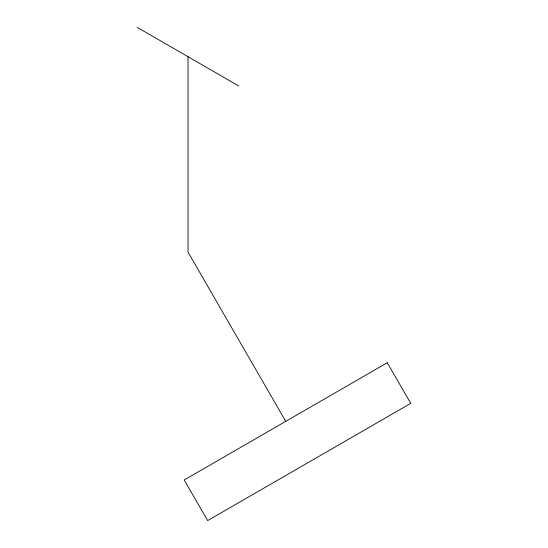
<?xml version="1.0" encoding="UTF-8"?>
<svg xmlns="http://www.w3.org/2000/svg" width="548" height="548" viewBox="0 0 548 548"><rect width="100%" height="100%" fill="white"/><g stroke="black" fill="none" stroke-linecap="round" stroke-linejoin="round"><path stroke-width="0.82" d="M137.267 27.4L238.805 86.022M285.741 421.357L188.039 252.128L188.039 56.711M387.285 362.735L184.203 479.986L207.651 520.6L410.733 403.349L387.285 362.735"/></g></svg>
